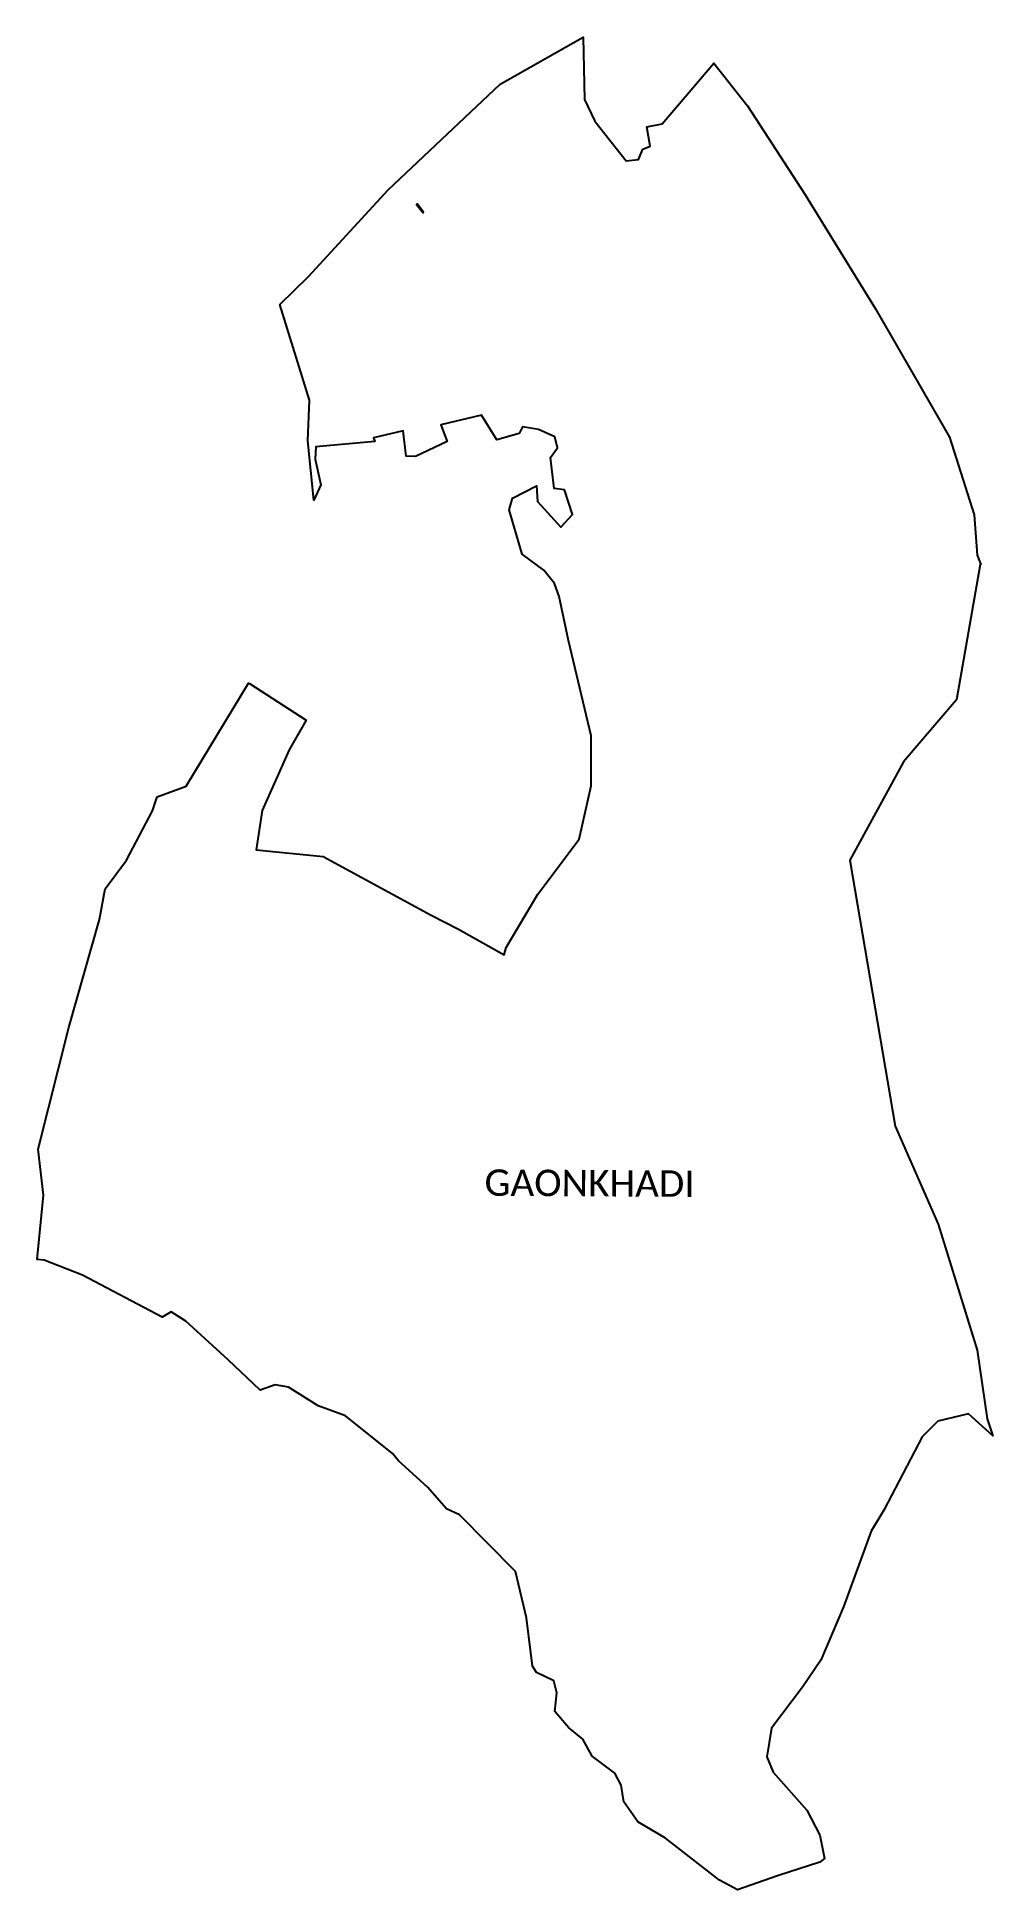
# Model space of a CAD drawing. Header units: metres. Extents: x 319662 to 323428, y 1852503 to 1859804.
import ezdxf

# ---------------------------------------------------------------- set-up
doc = ezdxf.new("R2010")
doc.units = ezdxf.units.M
doc.header["$MEASUREMENT"] = 0
for name, color, linetype in [('JETTY', 51, 'Continuous'), ('JETTY HATCH', 210, 'Continuous'), ('village', 3, 'Continuous'), ('VILLAGE NAME', 250, 'Continuous')]:
    doc.layers.add(name, color=color, linetype=linetype)
doc.styles.get("Standard").update_dxf_attribs({"font": 'arial.ttf'})

msp = doc.modelspace()

# ---------------------------------------------------------------- hatches: boundary and pattern name
at = {"layer": 'JETTY HATCH'}
h = msp.add_hatch(dxfattribs=at)
h.set_pattern_fill('ANGLE', color=256, scale=0.09)
h.set_pattern_definition([(0, (0, 0), (0, 0.62865), [0.4572, -0.17145]), (90, (0, 0), (-0.62865, 3.849371051419918e-17), [0.4572, -0.17145])])
h.paths.add_polyline_path([(321159.5455313892, 1859146.405412686), (321157.0458888048, 1859144.406201088), (321183.1264969417, 1859111.922041723), (321185.0539321834, 1859113.533527435)])

# ---------------------------------------------------------------- linework, layer by layer
at = {"layer": 'JETTY', "flags": 128}
msp.add_lwpolyline([(321185.0539321834, 1859113.533527435), (321159.5455313892, 1859146.405412686), (321157.0458888048, 1859144.406201088), (321183.1264969417, 1859111.922041723)], close=True, dxfattribs=at)
at = {"layer": 'village', "color": 3, "true_color": 0x00ff00}
msp.add_polyline3d([(323043.3132396685, 1855513.05084919, 0), (323212.5109296125, 1855126.856809322, 0), (323366.457660149, 1854629.660647857, 0), (323405.6920219448, 1854358.872436725, 0), (323428.139940334, 1854291.906829013, 0), (323331.8568053804, 1854378.732300407, 0), (323210.9875830616, 1854349.495919619, 0), (323148.8152846441, 1854288.345947999, 0), (322997.8750165612, 1853999.209167804, 0), (322948.8784598603, 1853916.544731441, 0), (322839.1146919368, 1853619.132156736, 0), (322750.1896410841, 1853408.452498985, 0), (322677.6187058028, 1853301.772379982, 0), (322555.7943150696, 1853140.551195859, 0), (322537.3569960541, 1853027.878298975, 0), (322561.7038466509, 1852967.52346374, 0), (322695.0302502123, 1852817.30273363, 0), (322745.688934181, 1852718.246548423, 0), (322763.8240068919, 1852627.545427368, 0), (322745.9638594089, 1852612.076992721, 0), (322579.5046647816, 1852558.780999087, 0), (322421.4377809489, 1852503.010271062, 0), (322350.7060677767, 1852541.816228077, 0), (322138.356953486, 1852706.680660155, 0), (322029.2202878173, 1852771.260191923, 0), (321973.773107735, 1852850.211730346, 0), (321963.7289786927, 1852915.68904061, 0), (321938.7026263726, 1852963.445499824, 0), (321848.7658496242, 1853029.736200779, 0), (321812.2229350904, 1853096.885538791, 0), (321755.6795879778, 1853143.723066772, 0), (321702.1396673186, 1853205.790984833, 0), (321709.9301257999, 1853279.066703985, 0), (321697.4364953893, 1853326.475582417, 0), (321629.5567628711, 1853359.248236607, 0), (321613.8338443227, 1853384.599449748, 0), (321590.917183343, 1853574.626726713, 0), (321546.9269774968, 1853757.88573557, 0), (321326.4749648233, 1853981.493411758, 0), (321275.3534123368, 1854004.191314686, 0), (321200.3927801431, 1854090.371865805, 0), (321086.3006738289, 1854193.858280075, 0), (321062.8518966468, 1854222.701704234, 0), (320876.6849619944, 1854371.221919181, 0), (320769.9960800054, 1854410.670715685, 0), (320652.5459202187, 1854483.589380394, 0), (320600.0681990128, 1854493.399863917, 0), (320541.3138180858, 1854471.894145153, 0), (320415.0886794455, 1854592.07140616, 0), (320248.2478203729, 1854743.586438128, 0), (320189.7186726842, 1854780.308222937, 0), (320154.8603615781, 1854760.108457017, 0), (319840.499722286, 1854925.027254439, 0), (319689.8092582593, 1854984.555818361, 0), (319661.8167393857, 1854986.962659109, 0), (319686.8359254156, 1855241.09538853, 0), (319665.7216101398, 1855422.243273854, 0), (319787.2112150967, 1855900.679338337, 0), (319908.4907271106, 1856327.242472308, 0), (319930.6139751057, 1856447.348695679, 0), (320014.8781715833, 1856561.271008116, 0), (320117.188441865, 1856755.436812446, 0), (320134.8509477852, 1856810.623649503, 0), (320248.8672261761, 1856852.019176643, 0), (320494.6864288442, 1857258.718834038, 0), (320498.5383938496, 1857256.228333888, 0), (320721.7130664124, 1857112.552216482, 0), (320654.9174212483, 1856995.841892519, 0), (320548.7584124862, 1856756.04399514, 0), (320524.9124817435, 1856601.589397131, 0), (320789.6968840122, 1856574.757102864, 0), (321214.2954103989, 1856343.86546373, 0), (321322.202220759, 1856289.21182721, 0), (321501.7506528169, 1856187.167800666, 0), (321510.6283913745, 1856216.73143475, 0), (321635.5228719207, 1856426.060796258, 0), (321798.0439299991, 1856642.97672313, 0), (321845.6214888743, 1856853.02994949, 0), (321844.6468606698, 1857050.275705698, 0), (321755.4803522641, 1857426.545366708, 0), (321718.4509051376, 1857599.747774671, 0), (321700.4934615986, 1857651.487250751, 0), (321659.231281962, 1857703.213651801, 0), (321572.9754714626, 1857766.102975158, 0), (321521.9922845529, 1857940.981223263, 0), (321535.0425841365, 1857987.501572986, 0), (321629.3808879248, 1858036.139002741, 0), (321633.3027945309, 1857973.52946528, 0), (321725.7777914449, 1857873.304564175, 0), (321771.1889111569, 1857923.01400998, 0), (321739.5274326763, 1858020.045158811, 0), (321699.3735266899, 1858025.308364147, 0), (321684.8331340804, 1858146.800885824, 0), (321711.780358401, 1858185.895529318, 0), (321701.4487808193, 1858229.242103755, 0), (321637.8841407446, 1858257.619634029, 0), (321575.0480911725, 1858268.40027525, 0), (321561.7132577638, 1858241.839505197, 0), (321472.9669395122, 1858216.779652804, 0), (321412.6024865214, 1858313.737323044, 0), (321252.4181619972, 1858276.423291562, 0), (321277.985541604, 1858210.681326323, 0), (321152.4176382224, 1858151.521393941, 0), (321115.5683581107, 1858153.061366568, 0), (321104.7663846868, 1858252.199727986, 0), (320988.0455652735, 1858225.304436771, 0), (320992.4084908434, 1858210.947999867, 0), (320760.3466906775, 1858189.430818513, 0), (320757.9158018898, 1858141.28022202, 0), (320780.0409157873, 1858039.106808721, 0), (320751.7386900694, 1857979.136108839, 0), (320728.5825623606, 1858212.409852009, 0), (320735.8710075181, 1858372.837362119, 0), (320618.9181391236, 1858750.681835355, 0), (320731.3069401779, 1858860.398974871, 0), (321045.7487310821, 1859202.076807701, 0), (321116.4684877227, 1859268.972848034, 0), (321486.5290658961, 1859619.023407812, 0), (321814.0738626737, 1859804.003487503, 0), (321818.7443598357, 1859557.811122895, 0), (321859.2076501778, 1859472.225023462, 0), (321983.0894284457, 1859316.38408962, 0), (322031.8945831246, 1859321.347305397, 0), (322048.7346919724, 1859361.774687217, 0), (322077.9733277356, 1859373.627085523, 0), (322064.3141201582, 1859450.152386282, 0), (322124.203949261, 1859462.164537327, 0), (322328.904671199, 1859701.438031909, 0), (322461.1714915184, 1859532.675055383, 0), (322686.6322152456, 1859185.364728787, 0), (322965.9800030875, 1858732.677365075, 0), (323256.3948266549, 1858227.157725542, 0), (323354.4553755858, 1857921.030965384, 0), (323366.4885235589, 1857762.334829804, 0), (323380.9437313575, 1857725.745538418, 0), (323378.3142213748, 1857725.662940846, 0), (323284.6344375601, 1857193.045830342, 0), (323076.0379605741, 1856948.174097936, 0), (322864.1570687635, 1856561.164360382, 0)], close=True, dxfattribs=at)

# ---------------------------------------------------------------- texts
at = {"layer": 'VILLAGE NAME', "insert": (321425.2349177996, 1855342.343494542), "char_height": 104.0416438457374, "attachment_point": 1, "rotation": 359.6761928570305}
msp.add_mtext_dynamic_manual_height_columns('{\\fCalibri|b0|i0|c0|p34;GAONKHADI}', width=1335.183372226931, gutter_width=520.2082192286867, heights=[0], dxfattribs=at)

doc.saveas('drawing.dxf')
